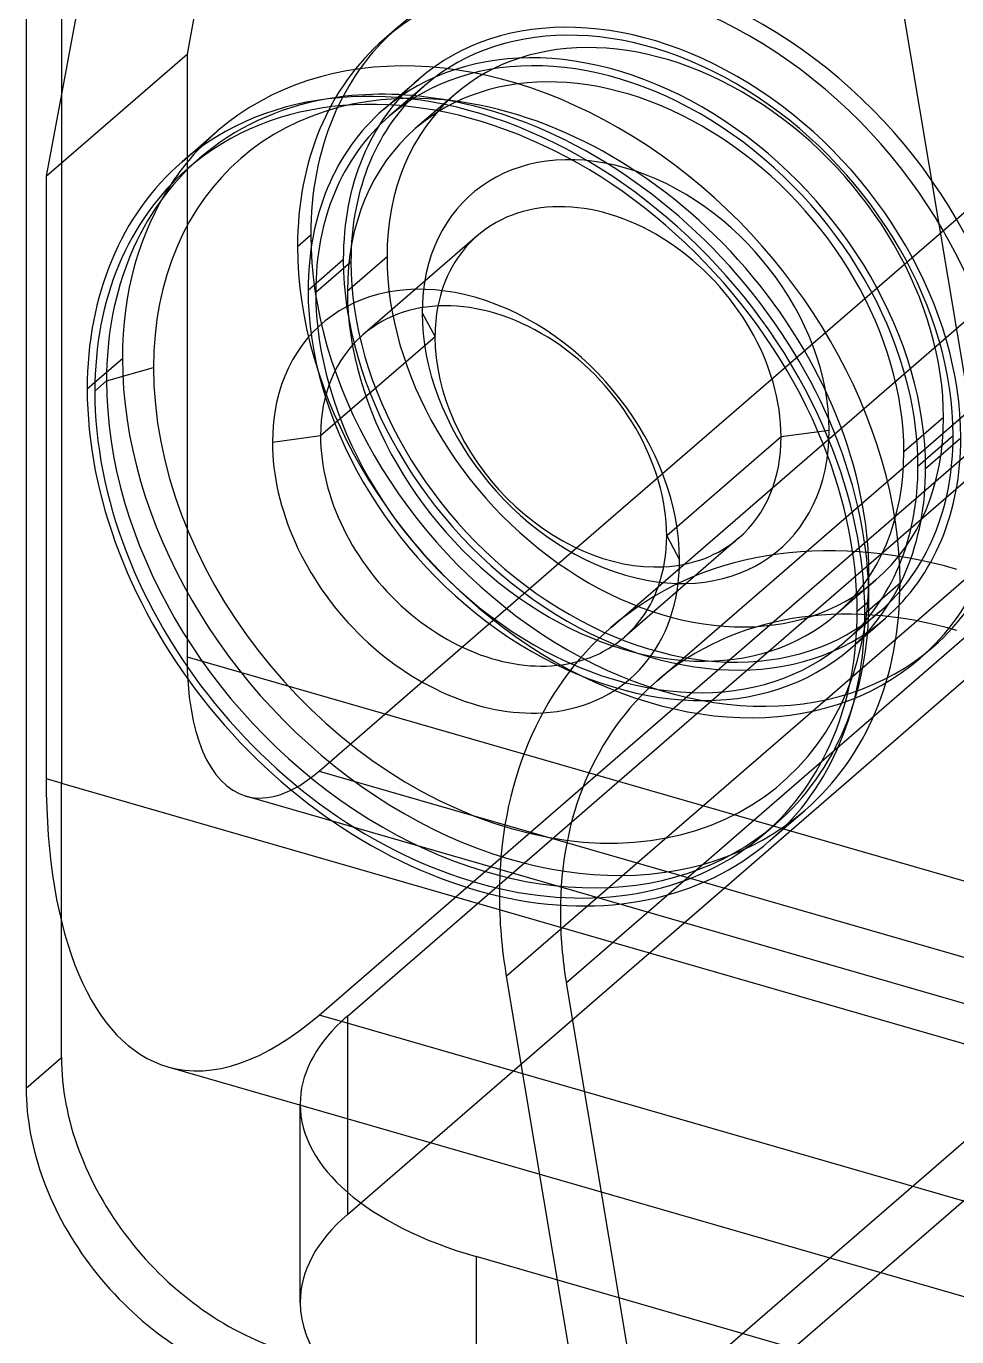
# Model space of a CAD drawing. Header units: millimetres. Extents: x -10.3 to 24, y -6.5 to 12.4.
# Drawn here: x -10.33 to -5.04, y 1.02 to 8.46 of the extents above; entities that cross this region are included whole.
import ezdxf

# ---------------------------------------------------------------- set-up
doc = ezdxf.new("R2010")
doc.units = ezdxf.units.MM
doc.layers.add('MAIN-1', color=7, linetype='Continuous')
doc.layers.add('MAIN-2', color=7, linetype='Continuous')

msp = doc.modelspace()

# ---------------------------------------------------------------- linework, layer by layer
at = {"layer": 'MAIN-1'}
for p, q in [((-10.3258, 10.5729), (-10.3258, 2.4323)), ((-9.341, 7.7126), (-9.4076, 7.6549)), ((-7.0042, 5.0478), (-4.2042, 7.4727)), ((-8.0039, 6.6984), (-8.6539, 6.1355)), ((-9.9794, 6.4026), (-9.9355, 6.4406)), ((-8.6539, 6.1355), (-8.9271, 6.0989)), ((-7.1995, 5.4996), (-6.7398, 5.8977)), ((-6.688, 5.568), (-6.6148, 5.4314)), ((-4.9691, 5.0111), (-7.2577, 3.0291)), ((-7.5989, 3.0675), (-7.1316, 0.2825)), ((-6.7905, 0.2442), (-7.2577, 3.0291)), ((-6.7905, 0.2442), (-4.325, 2.3793))]:
    msp.add_line(p, q, dxfattribs=at)
for centre, major_axis, start_param, end_param in [((-7.771, 5.7651), (1.6694, -1.9276), 1.148899, 3.141552), ((-7.771, 5.7651), (-1.6366, 1.8898), -2.001689, -0.000041), ((-7.7044, 5.8228), (-1.6366, 1.8898), -0.418655, -0.000041), ((-7.571, 5.9383), (-1.6694, 1.9276), 0.069225, 0.211081), ((-7.771, 5.7651), (1.6694, -1.9276), 3.141552, 3.855317), ((-7.771, 5.7651), (-1.6366, 1.8898), -0.000041, 0.713724), ((-7.771, 5.7651), (-0.874, 1.0092), -2.427868, 0.713724), ((-7.671, 5.8517), (-0.743, 0.858), -2.427868, -0.000041), ((-7.021, 6.4146), (-0.743, 0.858), 0.529454, 0.713724), ((-7.671, 5.8517), (-0.743, 0.858), -0.000041, 0.713724), ((-7.021, 6.4146), (0.743, -0.858), -2.427868, -0.529455), ((-7.771, 5.7651), (1.6694, -1.9276), -2.427868, -0.796967), ((-7.771, 5.7651), (1.6366, -1.8898), -2.427868, -0.795654), ((-7.671, 5.8517), (0.743, -0.858), -2.427868, -0.350705), ((-7.771, 5.7651), (0.874, -1.0092), -2.427868, -0.522936), ((-5.0403, 2.78), (-1.964, 2.2678), -0.857072, 0.000001), ((-7.671, 5.8517), (0.743, -0.858), 0.402704, 0.713724), ((-7.771, 5.7651), (0.874, -1.0092), 0.672645, 0.713724), ((-5.0403, 2.78), (1.7021, -1.9654), 2.284521, 3.141594), ((-5.0403, 2.78), (-1.964, 2.2678), 0.000001, 0.713724), ((-5.0403, 2.78), (1.7021, -1.9654), -3.141592, -2.427868), ((-5.0403, 2.78), (-1.964, 2.2678), 0.713724, 0.888257), ((-5.0403, 2.78), (1.7021, -1.9654), -2.427868, -2.253335), ((-9.0267, 2.0573), (-0.982, 1.1339), 0.713724, 2.284521)]:
    msp.add_ellipse(centre, major_axis=major_axis, ratio=0.75, start_param=start_param, end_param=end_param, dxfattribs=at)
at = {"layer": 'MAIN-2'}
for p, q in [((-8.6641, 12.3305), (-9.4124, 8.303)), ((-9.4641, 11.6377), (-10.1258, 8.0763)), ((-10.1258, 10.7462), (-10.1258, 8.0763)), ((-4.9296, 6.0852), (-5.6779, 10.5447)), ((-6.7398, 5.8977), (-2.9124, 9.2123)), ((-8.2181, 8.4536), (-8.2931, 8.3887)), ((-10.2124, 7.6102), (-9.4124, 8.303)), ((-9.4124, 8.303), (-9.4124, 4.8822)), ((-8.2966, 7.9887), (-8.0966, 8.1619)), ((-8.0639, 8.1241), (-8.2639, 7.9509)), ((-10.1258, 8.0763), (-10.2124, 7.6102)), ((-10.1258, 8.0763), (-10.1258, 4.1644)), ((-7.8907, 8.0757), (-8.1157, 7.8808)), ((-7.8612, 8.0329), (-8.0137, 8.0549)), ((-9.4403, 7.6928), (-9.2403, 7.866)), ((-8.6624, 2.847), (-2.9124, 7.8267)), ((-10.2124, 7.6102), (-10.2124, 4.1894)), ((-6.7424, 4.7454), (-3.4924, 7.56)), ((-8.7845, 7.2124), (-8.7095, 7.2774)), ((-7.764, 7.2726), (-8.414, 6.7097)), ((-8.2765, 7.1524), (-8.5015, 6.9575)), ((-8.7247, 6.9642), (-8.5247, 7.1374)), ((-8.6814, 6.9517), (-8.4814, 7.1249)), ((-8.5018, 2.8411), (-3.9518, 6.7815)), ((-8.0771, 6.835), (-8.0039, 6.6984)), ((-9.9355, 6.4406), (-9.7794, 6.5758)), ((-9.8695, 6.4478), (-9.6026, 6.5248)), ((-9.9361, 6.3901), (-9.8695, 6.4478)), ((-5.1155, 6.2399), (-5.3405, 6.045)), ((-6.038, 6.1309), (-6.688, 5.568)), ((-5.7648, 6.1675), (-6.038, 6.1309)), ((-5.2606, 5.9642), (-5.0606, 6.1374)), ((-5.2173, 5.9517), (-5.0173, 6.1249)), ((-8.5018, 1.7152), (-3.9518, 5.6557)), ((-6.278, 5.5566), (-6.928, 4.9937)), ((-8.6624, 4.2327), (-7.1995, 5.4996)), ((-7.5989, 3.0675), (-4.7989, 5.4923)), ((-5.5013, 5.3165), (-5.7263, 5.1216)), ((-5.5626, 5.1276), (-5.3626, 5.3008)), ((-5.5393, 5.1978), (-5.5393, 5.3518)), ((-5.4781, 5.1382), (-5.6781, 4.9649)), ((-5.6059, 5.1401), (-5.5393, 5.1978)), ((-5.6453, 4.9272), (-5.4453, 5.1004)), ((-5.174, 4.9385), (-5.249, 4.8736)), ((-9.4124, 4.8822), (-4.1296, 3.3572)), ((-10.1258, 4.1644), (-10.2124, 4.1894)), ((-8.6624, 4.2327), (-3.3796, 2.7077)), ((-10.1258, 4.1644), (-4.9296, 2.6644)), ((-10.1258, 2.6055), (-10.1258, 4.1644)), ((-3.7957, 2.5656), (-9.0784, 4.0906)), ((-6.1016, 3.8375), (-5.9016, 4.0107)), ((-6.0678, 3.9329), (-6.1344, 3.8753)), ((-8.5357, 2.8105), (-8.6624, 2.847)), ((-8.5018, 2.8411), (-8.5018, 1.7152)), ((-3.3796, 1.322), (-8.5357, 2.8105)), ((-7.1316, 0.2825), (-4.3316, 2.7074)), ((-10.3258, 2.4323), (-10.1258, 2.6055)), ((-9.5222, 2.5533), (-4.2394, 1.0283)), ((-8.7697, 1.2153), (-8.7697, 2.3411)), ((-3.0066, 0.1001), (-7.7697, 1.4751)), ((-7.7697, 1.4751), (-7.7697, 0.3954))]:
    msp.add_line(p, q, dxfattribs=at)
for centre, major_axis, ratio, start_param, end_param in [((-6.771, 6.6312), (1.5221, -1.7575), 0.75, 0.713724, 3.141552), ((-6.696, 6.6961), (-1.5221, 1.7575), 0.75, -2.427868, -0.000041), ((-6.771, 6.6312), (-1.3257, 1.5308), 0.75, -2.427868, -0.000041), ((-6.771, 6.6312), (-1.2929, 1.493), 0.75, -2.427868, -0.000041), ((-6.696, 6.6961), (-1.5221, 1.7575), 0.75, -0.000041, 0.713724), ((-6.696, 6.6961), (-1.1947, 1.3796), 0.75, -2.427868, -0.000041), ((-7.571, 5.9383), (-1.6694, 1.9276), 0.75, -2.427868, -0.000041), ((-6.771, 6.6312), (1.5221, -1.7575), 0.75, 3.141552, 3.855317), ((-6.971, 6.4579), (-1.3257, 1.5308), 0.75, -2.427868, -0.000041), ((-6.971, 6.4579), (-1.2929, 1.493), 0.75, -2.427868, -0.000041), ((-6.921, 6.5012), (-1.1947, 1.3796), 0.75, -2.427868, -0.000041), ((-7.571, 5.9383), (1.5358, -1.7734), 0.75, 2.427863, 3.855317), ((-6.771, 6.6312), (-1.3257, 1.5308), 0.75, -0.000041, 0.713724), ((-6.771, 6.6312), (-1.2929, 1.493), 0.75, -0.000041, 0.713724), ((-7.7044, 5.8228), (-1.6366, 1.8898), 0.75, -0.71373, -0.418655), ((-6.696, 6.6961), (-1.1947, 1.3796), 0.75, -0.000041, 0.713724), ((-7.7044, 5.8228), (-1.6366, 1.8898), 0.75, -2.427868, -0.71373), ((-6.971, 6.4579), (-1.3257, 1.5308), 0.75, -0.000041, 0.713724), ((-7.571, 5.9383), (1.5358, -1.7734), 0.75, 0.713724, 2.427863), ((-6.971, 6.4579), (-1.2929, 1.493), 0.75, -0.000041, 0.713724), ((-7.571, 5.9383), (-1.6694, 1.9276), 0.75, -0.000041, 0.069225), ((-6.921, 6.5012), (-1.1947, 1.3796), 0.75, -0.000041, 0.713724), ((-6.921, 6.5012), (-0.874, 1.0092), 0.75, -2.427868, 0.713724), ((-7.7044, 5.8228), (-1.6366, 1.8898), 0.75, -0.000041, 0.713724), ((-7.571, 5.9383), (-1.6694, 1.9276), 0.75, 0.211081, 0.713724), ((-7.021, 6.4146), (-0.743, 0.858), 0.75, -2.427868, -0.000041), ((-6.696, 6.6961), (1.5221, -1.7575), 0.75, -2.427868, -0.000041), ((-7.021, 6.4146), (-0.743, 0.858), 0.75, -0.000041, 0.529454), ((-6.771, 6.6312), (1.5221, -1.7575), 0.75, -2.427868, -0.000041), ((-6.696, 6.6961), (1.1947, -1.3796), 0.75, -2.427868, -0.000041), ((-6.771, 6.6312), (-1.3257, 1.5308), 0.75, 0.713724, 3.141552), ((-6.771, 6.6312), (1.2929, -1.493), 0.75, -2.427868, -0.000041), ((-6.971, 6.4579), (-1.3257, 1.5308), 0.75, 0.713724, 3.141552), ((-6.971, 6.4579), (1.2929, -1.493), 0.75, -2.427868, -0.000041), ((-6.921, 6.5012), (1.1947, -1.3796), 0.75, -2.427868, -0.000041), ((-6.921, 6.5012), (0.874, -1.0092), 0.75, -2.427868, 0.713724), ((-7.571, 5.9383), (-1.6694, 1.9276), 0.75, 0.713724, 3.141552), ((-7.571, 5.9383), (1.5358, -1.7734), 0.75, -2.427868, 0.713724), ((-7.7044, 5.8228), (1.6366, -1.8898), 0.75, -2.427868, -0.000041), ((-6.696, 6.6961), (1.1947, -1.3796), 0.75, -0.000041, 0.713724), ((-7.021, 6.4146), (0.743, -0.858), 0.75, -0.000041, 0.713724), ((-7.771, 5.7651), (1.6694, -1.9276), 0.75, 0.713724, 1.148899), ((-6.771, 6.6312), (1.2929, -1.493), 0.75, -0.000041, 0.713724), ((-6.771, 6.6312), (-1.3257, 1.5308), 0.75, 3.141552, 3.855317), ((-6.696, 6.6961), (1.5221, -1.7575), 0.75, -0.000041, 0.713724), ((-7.771, 5.7651), (-1.6366, 1.8898), 0.75, -2.427868, -2.001689), ((-6.921, 6.5012), (1.1947, -1.3796), 0.75, -0.000041, 0.713724), ((-6.771, 6.6312), (1.5221, -1.7575), 0.75, -0.000041, 0.713724), ((-6.971, 6.4579), (1.2929, -1.493), 0.75, -0.000041, 0.713724), ((-6.971, 6.4579), (-1.3257, 1.5308), 0.75, 3.141552, 3.855317), ((-7.021, 6.4146), (0.743, -0.858), 0.75, -0.529455, -0.000041), ((-7.771, 5.7651), (0.874, -1.0092), 0.75, -0.522936, 0.672645), ((-7.571, 5.9383), (-1.6694, 1.9276), 0.75, 3.141552, 3.855317), ((-7.671, 5.8517), (0.743, -0.858), 0.75, -0.000041, 0.402704), ((-7.771, 5.7651), (1.6366, -1.8898), 0.75, -0.000041, 0.713724), ((-7.7044, 5.8228), (1.6366, -1.8898), 0.75, -0.000041, 0.713724), ((-7.771, 5.7651), (1.6694, -1.9276), 0.75, -0.000041, 0.713724), ((-7.671, 5.8517), (0.743, -0.858), 0.75, -0.350705, -0.000041), ((-8.6624, 5.5317), (-0.416, -1.4412), 0.433013, -0.982794, -0.000039), ((-8.6624, 5.5317), (0.8598, 2.9784), 0.433013, 2.158799, 3.141554), ((-8.6624, 5.5317), (-0.416, -1.4412), 0.433013, -0.000039, 0.588003), ((-7.771, 5.7651), (1.6366, -1.8898), 0.75, -0.795654, -0.000041), ((-7.771, 5.7651), (1.6694, -1.9276), 0.75, -0.796967, -0.000041), ((-8.6624, 5.5317), (0.8598, 2.9784), 0.433013, 3.141554, 3.729595), ((-6.7697, 2.3411), (-2, 0), 0.5, -0.523599, -0.488592), ((-6.7697, 2.3411), (-2, 0), 0.5, -0.488592, -0.000026), ((-8.8267, 2.2305), (-0.982, 1.1339), 0.75, 0.713724, 2.284521), ((-6.7697, 2.3411), (-2, 0), 0.5, -0.000026, 1.047198), ((-6.7697, 1.2152), (-2, 0), 0.5, -0.523599, -0.000036), ((-6.7697, 1.2152), (-2, 0), 0.5, -0.000036, 0.763399)]:
    msp.add_ellipse(centre, major_axis=major_axis, ratio=ratio, start_param=start_param, end_param=end_param, dxfattribs=at)

doc.saveas('drawing.dxf')
